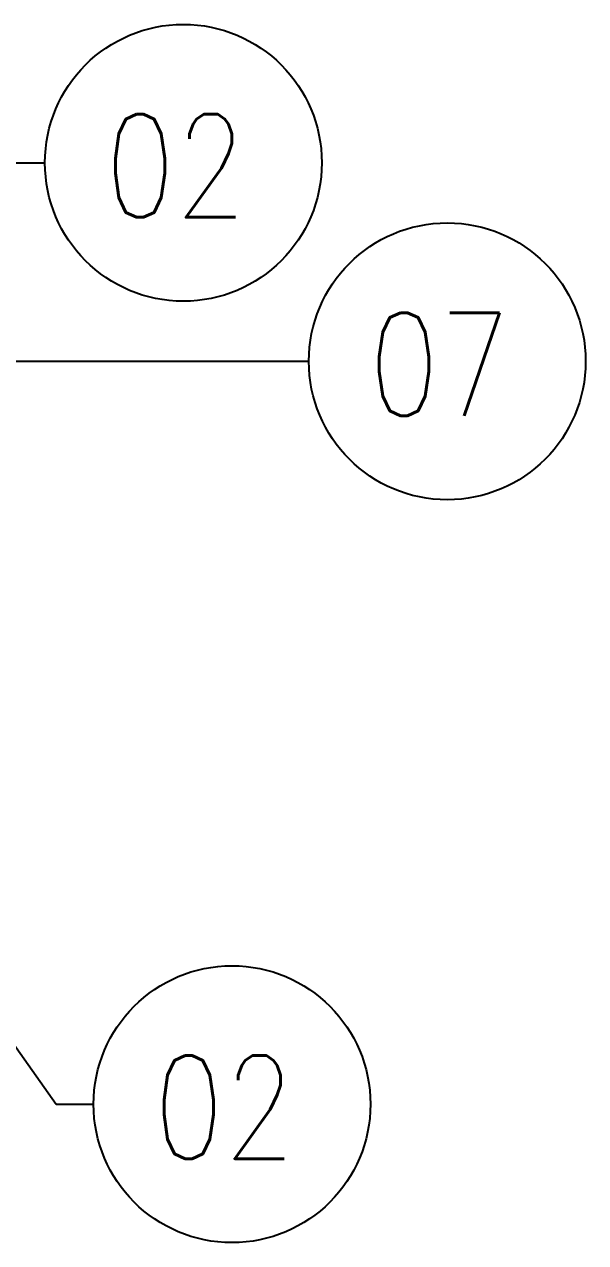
# Model space of a CAD drawing. Header units: millimetres. Extents: x -312439 to 477422, y -331570 to 212570.
# Drawn here: x 351247 to 351928, y 153650 to 155128 of the extents above; entities that cross this region are included whole.
import ezdxf

# ---------------------------------------------------------------- set-up
doc = ezdxf.new("R2010")
doc.units = ezdxf.units.MM
doc.layers.add('ARCONDTEXTO', color=4, linetype='Continuous')
doc.layers.add('TEXTO FORMATO', color=4, linetype='Continuous')
doc.styles.add('ROMAND', font='ROMAND.SHX')
doc.styles.add('ROMANS', font='romans.shx', dxfattribs={"height": 187.5})
doc.dimstyles.new('1-50 (MILIMETRO)', dxfattribs={"dimscale": 0, "dimtxt": 125, "dimasz": 125, "dimexe": 100, "dimexo": 100, "dimgap": 50, "dimtad": 0, "dimdec": 0, "dimzin": 0, "dimdsep": 46, "dimtxsty": 'ROMAND', "dimcen": -390, "dimclrd": 1, "dimclre": 1, "dimclrt": 3, "dimadec": 0, "dimazin": 0, "dimtfac": 1, "dimtdec": 0, "dimtix": 1, "dimtmove": 2, "dimatfit": 2, "dimfxl": 1, "dimtvp": 1, "dimtolj": 1, "dimtzin": 0, "dimarcsym": 0})

msp = doc.modelspace()

# ---------------------------------------------------------------- linework, layer by layer
at = {"layer": 'TEXTO FORMATO', "color": 1}
for centre in [(351440.137, 154959.712), (351760.139, 154719.055), (351499.137, 153818.334)]:
    msp.add_circle(centre, 167.835, dxfattribs=at)

# ---------------------------------------------------------------- texts
at = {"layer": 'ARCONDTEXTO', "color": 3, "linetype": 'Continuous', "lineweight": -3, "style": 'ROMANS', "width": 0.8}
for s, p in [('02', (351344.819, 154893.646)), ('07', (351664.821, 154652.989)), ('02', (351403.819, 153752.268))]:
    msp.add_text(s, height=125, dxfattribs=at).set_placement(p)

# ---------------------------------------------------------------- leaders
at = {"layer": 'TEXTO FORMATO'}
for points in [[(350703.827, 154960.343), (351226.969, 154959.712), (351272.302, 154959.712)], [(350740.982, 154417.495), (350873.151, 154719.055), (351592.304, 154719.055)], [(351031.67, 154176.869), (351285.969, 153818.334), (351331.302, 153818.334)]]:
    msp.add_leader(points, dimstyle='1-50 (MILIMETRO)', override={"dimscale": 1}, dxfattribs=at)

doc.saveas('drawing.dxf')
